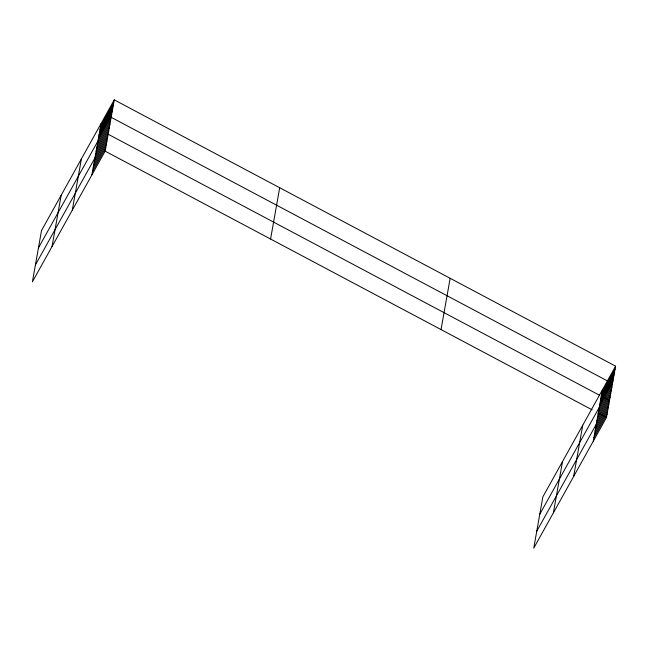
<?xml version="1.0" encoding="UTF-8"?>
<svg xmlns="http://www.w3.org/2000/svg" width="648" height="648" viewBox="0 0 648 648"><rect width="100%" height="100%" fill="white"/><g stroke="black" fill="none" stroke-linecap="round" stroke-linejoin="round"><path stroke-width="0.97" d="M52.043 246.532L61.163 195.251M72.284 210.163L81.405 158.882M91.927 174.871L101.048 123.59M114.251 99.865L41.521 230.542L32.4 281.823L105.13 151.154L114.251 99.865L615.6 366.177L606.479 417.458L533.75 548.135L542.87 496.846L615.6 366.177M270.581 239.031L279.693 187.75M441.037 329.581L450.158 278.292M553.392 512.835L562.513 461.554M573.634 476.474L582.755 425.193M593.276 441.183L602.397 389.902M100.529 126.498L113.732 102.773M100.011 129.398L113.214 105.681M99.5 132.305L112.703 108.589M98.982 135.213L112.185 111.488M98.464 138.121L111.667 114.396M38.418 247.973L111.148 117.304L612.498 383.616L539.768 514.285M97.346 144.407L110.549 120.69M96.746 147.793L109.949 124.076M96.139 151.178L109.342 127.462M95.54 154.564L108.743 130.839M35.413 264.902L108.143 134.225L599.36 395.159M94.333 161.336L107.536 137.611M93.733 164.722L106.936 140.997M93.134 168.099L106.337 144.383M92.534 171.485L105.737 147.768M601.879 392.801L615.082 369.085M601.36 395.709L614.563 371.984M600.85 398.617L614.053 374.892M600.332 401.525L613.535 377.8M599.813 404.425L613.016 380.708M598.695 410.719L611.898 386.994M598.096 414.104L611.299 390.38M597.488 417.49L610.691 393.765M596.889 420.876L610.092 397.151M536.755 531.206L609.493 400.537L601.052 396.05M595.682 427.64L608.885 403.923M595.083 431.025L608.286 407.309M594.483 434.411L607.686 410.686M593.876 437.797L607.087 414.072M105.13 151.154L592.134 409.836M598.039 412.979L606.479 417.458"/></g></svg>
